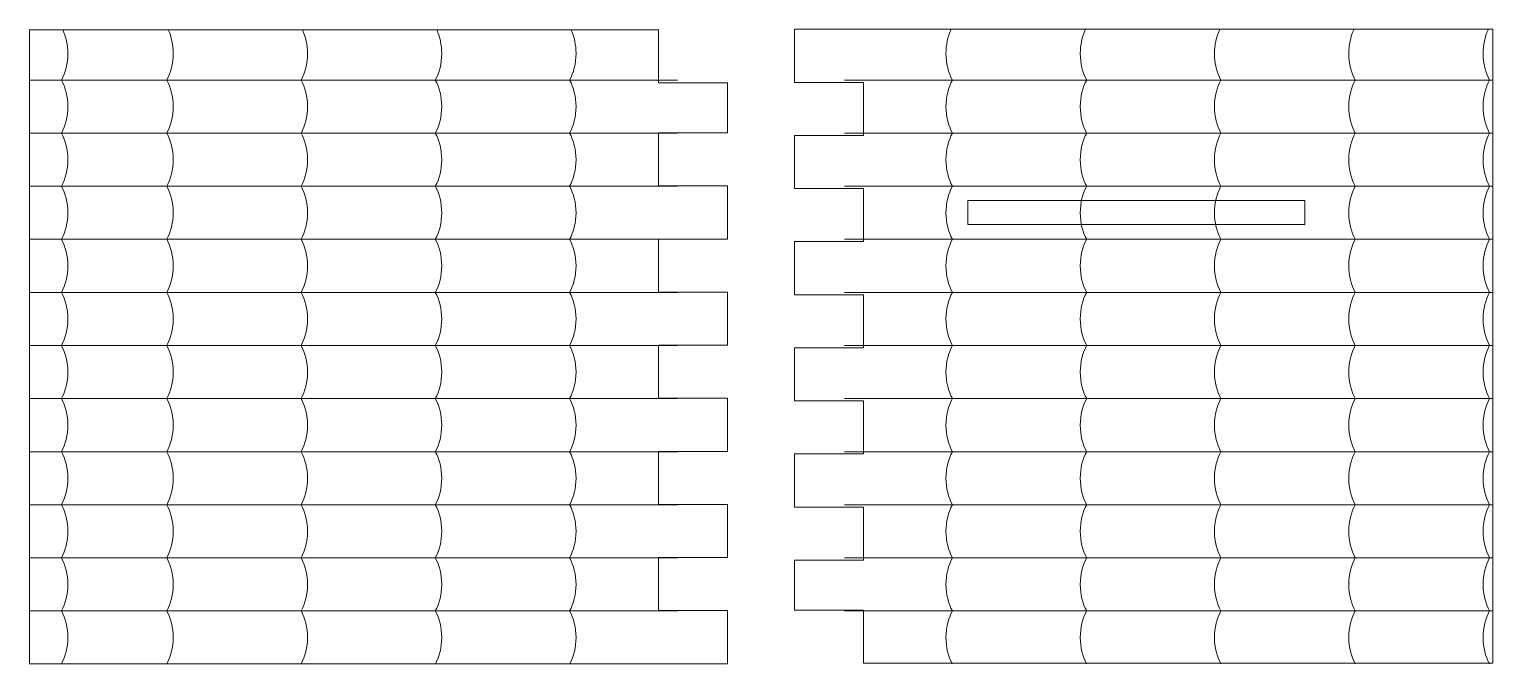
# Model space of a CAD drawing. Header units: millimetres. Extents: x -871 to 786, y -405 to 185.
# Drawn here: x -379.7 to 51, y -329.6 to -142.9 of the extents above; entities that cross this region are included whole.
import ezdxf

# ---------------------------------------------------------------- set-up
doc = ezdxf.new("R2010")
doc.units = ezdxf.units.MM
doc.header["$MEASUREMENT"] = 0
doc.layers.add('Layer 1', color=7, linetype='Continuous')

msp = doc.modelspace()

# ---------------------------------------------------------------- linework, layer by layer
at = {"layer": 'Layer 1', "color": 5, "lineweight": 9}
for points, knots in [([(-379.6956, -143.0632), (-379.6956, -143.0632), (-379.6956, -329.5832), (-379.6956, -329.5832), (-379.6956, -329.5832), (-379.6956, -329.5832), (-194.5266, -329.5832), (-194.5266, -329.5832), (-194.5266, -329.5832), (-194.5266, -329.5832), (-174.2216, -329.5832), (-174.2216, -329.5832), (-174.2216, -329.5832), (-174.2216, -329.5832), (-174.2216, -313.9632), (-174.2216, -313.9632), (-174.2216, -313.9632), (-174.2216, -313.9632), (-194.4716, -313.9632), (-194.4716, -313.9632), (-194.4716, -313.9632), (-194.4716, -313.9632), (-194.4716, -298.3332), (-194.4716, -298.3332), (-194.4716, -298.3332), (-194.4716, -298.3332), (-174.2216, -298.3332), (-174.2216, -298.3332), (-174.2216, -298.3332), (-174.2216, -298.3332), (-174.2216, -282.7132), (-174.2216, -282.7132), (-174.2216, -282.7132), (-174.2216, -282.7132), (-194.4716, -282.7132), (-194.4716, -282.7132), (-194.4716, -282.7132), (-194.4716, -282.7132), (-194.4716, -267.0832), (-194.4716, -267.0832), (-194.4716, -267.0832), (-194.4716, -267.0832), (-174.2216, -267.0832), (-174.2216, -267.0832), (-174.2216, -267.0832), (-174.2216, -267.0832), (-174.2216, -251.4632), (-174.2216, -251.4632), (-174.2216, -251.4632), (-174.2216, -251.4632), (-194.4716, -251.4632), (-194.4716, -251.4632), (-194.4716, -251.4632), (-194.4716, -251.4632), (-194.4716, -235.8332), (-194.4716, -235.8332), (-194.4716, -235.8332), (-194.4716, -235.8332), (-174.2216, -235.8332), (-174.2216, -235.8332), (-174.2216, -235.8332), (-174.2216, -235.8332), (-174.2216, -220.2132), (-174.2216, -220.2132), (-174.2216, -220.2132), (-174.2216, -220.2132), (-194.4716, -220.2132), (-194.4716, -220.2132), (-194.4716, -220.2132), (-194.4716, -220.2132), (-194.4716, -204.5832), (-194.4716, -204.5832), (-194.4716, -204.5832), (-194.4716, -204.5832), (-174.2216, -204.5832), (-174.2216, -204.5832), (-174.2216, -204.5832), (-174.2216, -204.5832), (-174.2216, -188.9632), (-174.2216, -188.9632), (-174.2216, -188.9632), (-174.2216, -188.9632), (-194.4716, -188.9632), (-194.4716, -188.9632), (-194.4716, -188.9632), (-194.4716, -188.9632), (-194.4716, -173.3332), (-194.4716, -173.3332), (-194.4716, -173.3332), (-194.4716, -173.3332), (-174.2216, -173.3332), (-174.2216, -173.3332), (-174.2216, -173.3332), (-174.2216, -173.3332), (-174.2216, -158.6032), (-174.2216, -158.6032), (-174.2216, -158.6032), (-174.2216, -158.6032), (-194.4716, -158.6032), (-194.4716, -158.6032), (-194.4716, -158.6032), (-194.4716, -158.6032), (-194.4716, -143.0632), (-194.4716, -143.0632), (-194.4716, -143.0632), (-194.4716, -143.0632), (-379.6956, -143.0632), (-379.6956, -143.0632)], [0, 0, 0, 0, 0.03571429, 0.03571429, 0.03571429, 0.03571429, 0.07142857, 0.07142857, 0.07142857, 0.07142857, 0.10714286, 0.10714286, 0.10714286, 0.10714286, 0.14285714, 0.14285714, 0.14285714, 0.14285714, 0.17857143, 0.17857143, 0.17857143, 0.17857143, 0.21428571, 0.21428571, 0.21428571, 0.21428571, 0.25, 0.25, 0.25, 0.25, 0.28571429, 0.28571429, 0.28571429, 0.28571429, 0.32142857, 0.32142857, 0.32142857, 0.32142857, 0.35714286, 0.35714286, 0.35714286, 0.35714286, 0.39285714, 0.39285714, 0.39285714, 0.39285714, 0.42857143, 0.42857143, 0.42857143, 0.42857143, 0.46428571, 0.46428571, 0.46428571, 0.46428571, 0.5, 0.5, 0.5, 0.5, 0.53571429, 0.53571429, 0.53571429, 0.53571429, 0.57142857, 0.57142857, 0.57142857, 0.57142857, 0.60714286, 0.60714286, 0.60714286, 0.60714286, 0.64285714, 0.64285714, 0.64285714, 0.64285714, 0.67857143, 0.67857143, 0.67857143, 0.67857143, 0.71428571, 0.71428571, 0.71428571, 0.71428571, 0.75, 0.75, 0.75, 0.75, 0.78571429, 0.78571429, 0.78571429, 0.78571429, 0.82142857, 0.82142857, 0.82142857, 0.82142857, 0.85714286, 0.85714286, 0.85714286, 0.85714286, 0.89285714, 0.89285714, 0.89285714, 0.89285714, 0.92857143, 0.92857143, 0.92857143, 0.92857143, 1, 1, 1, 1]), ([(51.0334, -329.3732), (51.0334, -329.3732), (51.0334, -142.8532), (51.0334, -142.8532), (51.0334, -142.8532), (51.0334, -142.8532), (-134.1356, -142.8532), (-134.1356, -142.8532), (-134.1356, -142.8532), (-134.1356, -142.8532), (-154.4416, -142.8532), (-154.4416, -142.8532), (-154.4416, -142.8532), (-154.4416, -142.8532), (-154.4416, -158.4732), (-154.4416, -158.4732), (-154.4416, -158.4732), (-154.4416, -158.4732), (-134.1916, -158.4732), (-134.1916, -158.4732), (-134.1916, -158.4732), (-134.1916, -158.4732), (-134.1916, -174.1032), (-134.1916, -174.1032), (-134.1916, -174.1032), (-134.1916, -174.1032), (-154.4416, -174.1032), (-154.4416, -174.1032), (-154.4416, -174.1032), (-154.4416, -174.1032), (-154.4416, -189.7232), (-154.4416, -189.7232), (-154.4416, -189.7232), (-154.4416, -189.7232), (-134.1916, -189.7232), (-134.1916, -189.7232), (-134.1916, -189.7232), (-134.1916, -189.7232), (-134.1916, -205.3532), (-134.1916, -205.3532), (-134.1916, -205.3532), (-134.1916, -205.3532), (-154.4416, -205.3532), (-154.4416, -205.3532), (-154.4416, -205.3532), (-154.4416, -205.3532), (-154.4416, -220.9732), (-154.4416, -220.9732), (-154.4416, -220.9732), (-154.4416, -220.9732), (-134.1916, -220.9732), (-134.1916, -220.9732), (-134.1916, -220.9732), (-134.1916, -220.9732), (-134.1916, -236.6032), (-134.1916, -236.6032), (-134.1916, -236.6032), (-134.1916, -236.6032), (-154.4416, -236.6032), (-154.4416, -236.6032), (-154.4416, -236.6032), (-154.4416, -236.6032), (-154.4416, -252.2232), (-154.4416, -252.2232), (-154.4416, -252.2232), (-154.4416, -252.2232), (-134.1916, -252.2232), (-134.1916, -252.2232), (-134.1916, -252.2232), (-134.1916, -252.2232), (-134.1916, -267.8532), (-134.1916, -267.8532), (-134.1916, -267.8532), (-134.1916, -267.8532), (-154.4416, -267.8532), (-154.4416, -267.8532), (-154.4416, -267.8532), (-154.4416, -267.8532), (-154.4416, -283.4732), (-154.4416, -283.4732), (-154.4416, -283.4732), (-154.4416, -283.4732), (-134.1916, -283.4732), (-134.1916, -283.4732), (-134.1916, -283.4732), (-134.1916, -283.4732), (-134.1916, -299.1032), (-134.1916, -299.1032), (-134.1916, -299.1032), (-134.1916, -299.1032), (-154.4416, -299.1032), (-154.4416, -299.1032), (-154.4416, -299.1032), (-154.4416, -299.1032), (-154.4416, -313.8332), (-154.4416, -313.8332), (-154.4416, -313.8332), (-154.4416, -313.8332), (-134.1916, -313.8332), (-134.1916, -313.8332), (-134.1916, -313.8332), (-134.1916, -313.8332), (-134.1916, -329.3732), (-134.1916, -329.3732), (-134.1916, -329.3732), (-134.1916, -329.3732), (51.0334, -329.3732), (51.0334, -329.3732)], [0, 0, 0, 0, 0.03571429, 0.03571429, 0.03571429, 0.03571429, 0.07142857, 0.07142857, 0.07142857, 0.07142857, 0.10714286, 0.10714286, 0.10714286, 0.10714286, 0.14285714, 0.14285714, 0.14285714, 0.14285714, 0.17857143, 0.17857143, 0.17857143, 0.17857143, 0.21428571, 0.21428571, 0.21428571, 0.21428571, 0.25, 0.25, 0.25, 0.25, 0.28571429, 0.28571429, 0.28571429, 0.28571429, 0.32142857, 0.32142857, 0.32142857, 0.32142857, 0.35714286, 0.35714286, 0.35714286, 0.35714286, 0.39285714, 0.39285714, 0.39285714, 0.39285714, 0.42857143, 0.42857143, 0.42857143, 0.42857143, 0.46428571, 0.46428571, 0.46428571, 0.46428571, 0.5, 0.5, 0.5, 0.5, 0.53571429, 0.53571429, 0.53571429, 0.53571429, 0.57142857, 0.57142857, 0.57142857, 0.57142857, 0.60714286, 0.60714286, 0.60714286, 0.60714286, 0.64285714, 0.64285714, 0.64285714, 0.64285714, 0.67857143, 0.67857143, 0.67857143, 0.67857143, 0.71428571, 0.71428571, 0.71428571, 0.71428571, 0.75, 0.75, 0.75, 0.75, 0.78571429, 0.78571429, 0.78571429, 0.78571429, 0.82142857, 0.82142857, 0.82142857, 0.82142857, 0.85714286, 0.85714286, 0.85714286, 0.85714286, 0.89285714, 0.89285714, 0.89285714, 0.89285714, 0.92857143, 0.92857143, 0.92857143, 0.92857143, 1, 1, 1, 1]), ([(-103.4646, -193.2432), (-103.4646, -193.2432), (-4.2566, -193.2432), (-4.2566, -193.2432), (-4.2566, -193.2432), (-4.2566, -193.2432), (-4.2566, -200.3332), (-4.2566, -200.3332), (-4.2566, -200.3332), (-4.2566, -200.3332), (-103.4646, -200.3332), (-103.4646, -200.3332), (-103.4646, -200.3332), (-103.4646, -200.3332), (-103.4646, -193.2432), (-103.4646, -193.2432)], [0, 0, 0, 0, 0.2, 0.2, 0.2, 0.2, 0.4, 0.4, 0.4, 0.4, 0.6, 0.6, 0.6, 0.6, 1, 1, 1, 1])]:
    msp.add_open_spline(points, degree=3, knots=knots, dxfattribs=at)
at = {"layer": 'Layer 1', "color": 3, "lineweight": 9}
for points in [[(-369.8286, -143.0632), (-368.9156, -145.0732), (-368.3876, -147.4432), (-368.3876, -149.9932)], [(-338.8066, -143.0632), (-337.8946, -145.0732), (-337.3666, -147.4432), (-337.3666, -149.9932)], [(-299.2866, -143.0632), (-298.3736, -145.0732), (-297.8446, -147.4432), (-297.8446, -149.9932)], [(-259.7626, -143.0632), (-258.8486, -145.0732), (-258.3206, -147.4432), (-258.3206, -149.9932)], [(-220.2396, -143.0632), (-219.3276, -145.0732), (-218.7976, -147.4432), (-218.7976, -149.9932)], [(-108.4516, -143.0632), (-109.3646, -145.0732), (-109.8936, -147.4432), (-109.8936, -149.9932)], [(-68.9266, -143.0632), (-69.8466, -145.0732), (-70.3666, -147.4432), (-70.3666, -149.9932)], [(-29.4066, -143.0632), (-30.3166, -145.0732), (-30.8466, -147.4432), (-30.8466, -149.9932)], [(10.1134, -143.0632), (9.2034, -145.0732), (8.6734, -147.4432), (8.6734, -149.9932)], [(49.6434, -143.0632), (48.7234, -145.0732), (48.2034, -147.4432), (48.2034, -149.9932)], [(-368.3876, -149.9932), (-368.3876, -152.9232), (-369.0876, -155.6232), (-370.2696, -157.8032)], [(-337.3666, -149.9932), (-337.3666, -152.9232), (-338.0676, -155.6232), (-339.2506, -157.8032)], [(-297.8446, -149.9932), (-297.8446, -152.9232), (-298.5466, -155.6232), (-299.7286, -157.8032)], [(-258.3206, -149.9932), (-258.3206, -152.9232), (-259.0216, -155.6232), (-260.2046, -157.8032)], [(-218.7976, -149.9932), (-218.7976, -152.9232), (-219.5006, -155.6232), (-220.6826, -157.8032)], [(-109.8936, -149.9932), (-109.8936, -152.9232), (-109.1906, -155.6232), (-108.0076, -157.8032)], [(-70.3666, -149.9932), (-70.3666, -152.9232), (-69.6666, -155.6232), (-68.4866, -157.8032)], [(-30.8466, -149.9932), (-30.8466, -152.9232), (-30.1466, -155.6232), (-28.9666, -157.8032)], [(8.6734, -149.9932), (8.6734, -152.9232), (9.3734, -155.6232), (10.5634, -157.8032)], [(48.2034, -149.9932), (48.2034, -152.9232), (48.9034, -155.6232), (50.0834, -157.8032)], [(-370.2696, -157.8032), (-369.0876, -159.9732), (-368.3876, -162.6832), (-368.3876, -165.6132)], [(-339.2506, -157.8032), (-338.0676, -159.9732), (-337.3666, -162.6832), (-337.3666, -165.6132)], [(-299.7286, -157.8032), (-298.5466, -159.9732), (-297.8446, -162.6832), (-297.8446, -165.6132)], [(-260.2046, -157.8032), (-259.0216, -159.9732), (-258.3206, -162.6832), (-258.3206, -165.6132)], [(-220.6826, -157.8032), (-219.5006, -159.9732), (-218.7976, -162.6832), (-218.7976, -165.6132)], [(-108.0076, -157.8032), (-109.1906, -159.9732), (-109.8936, -162.6832), (-109.8936, -165.6132)], [(-68.4866, -157.8032), (-69.6666, -159.9732), (-70.3666, -162.6832), (-70.3666, -165.6132)], [(-28.9666, -157.8032), (-30.1466, -159.9732), (-30.8466, -162.6832), (-30.8466, -165.6132)], [(10.5634, -157.8032), (9.3734, -159.9732), (8.6734, -162.6832), (8.6734, -165.6132)], [(50.0834, -157.8032), (48.9034, -159.9732), (48.2034, -162.6832), (48.2034, -165.6132)], [(-368.3876, -165.6132), (-368.3876, -168.5432), (-369.0876, -171.2532), (-370.2726, -173.4232)], [(-337.3666, -165.6132), (-337.3666, -168.5432), (-338.0676, -171.2532), (-339.2506, -173.4232)], [(-297.8446, -165.6132), (-297.8446, -168.5432), (-298.5466, -171.2532), (-299.7286, -173.4232)], [(-258.3206, -165.6132), (-258.3206, -168.5432), (-259.0216, -171.2532), (-260.2046, -173.4232)], [(-218.7976, -165.6132), (-218.7976, -168.5432), (-219.5006, -171.2532), (-220.6826, -173.4232)], [(-109.8936, -165.6132), (-109.8936, -168.5432), (-109.1906, -171.2532), (-108.0076, -173.4232)], [(-70.3666, -165.6132), (-70.3666, -168.5432), (-69.6666, -171.2532), (-68.4866, -173.4232)], [(-30.8466, -165.6132), (-30.8466, -168.5432), (-30.1466, -171.2532), (-28.9666, -173.4232)], [(8.6734, -165.6132), (8.6734, -168.5432), (9.3734, -171.2532), (10.5634, -173.4232)], [(48.2034, -165.6132), (48.2034, -168.5432), (48.9034, -171.2532), (50.0834, -173.4232)], [(-370.2726, -173.4232), (-369.0876, -175.6032), (-368.3876, -178.3032), (-368.3876, -181.2332)], [(-339.2506, -173.4232), (-338.0676, -175.6032), (-337.3666, -178.3032), (-337.3666, -181.2332)], [(-299.7286, -173.4232), (-298.5466, -175.6032), (-297.8446, -178.3032), (-297.8446, -181.2332)], [(-260.2046, -173.4232), (-259.0216, -175.6032), (-258.3206, -178.3032), (-258.3206, -181.2332)], [(-220.6826, -173.4232), (-219.5006, -175.6032), (-218.7976, -178.3032), (-218.7976, -181.2332)], [(-108.0076, -173.4232), (-109.1906, -175.6032), (-109.8936, -178.3032), (-109.8936, -181.2332)], [(-68.4866, -173.4232), (-69.6666, -175.6032), (-70.3666, -178.3032), (-70.3666, -181.2332)], [(-28.9666, -173.4232), (-30.1466, -175.6032), (-30.8466, -178.3032), (-30.8466, -181.2332)], [(10.5634, -173.4232), (9.3734, -175.6032), (8.6734, -178.3032), (8.6734, -181.2332)], [(50.0834, -173.4232), (48.9034, -175.6032), (48.2034, -178.3032), (48.2034, -181.2332)], [(-368.3876, -181.2332), (-368.3876, -184.1732), (-369.0876, -186.8732), (-370.2726, -189.0532)], [(-337.3666, -181.2332), (-337.3666, -184.1732), (-338.0676, -186.8732), (-339.2506, -189.0532)], [(-297.8446, -181.2332), (-297.8446, -184.1732), (-298.5466, -186.8732), (-299.7286, -189.0532)], [(-258.3206, -181.2332), (-258.3206, -184.1732), (-259.0216, -186.8732), (-260.2046, -189.0532)], [(-218.7976, -181.2332), (-218.7976, -184.1732), (-219.5006, -186.8732), (-220.6826, -189.0532)], [(-109.8936, -181.2332), (-109.8936, -184.1732), (-109.1906, -186.8732), (-108.0076, -189.0532)], [(-70.3666, -181.2332), (-70.3666, -184.1732), (-69.6666, -186.8732), (-68.4866, -189.0532)], [(-30.8466, -181.2332), (-30.8466, -184.1732), (-30.1466, -186.8732), (-28.9666, -189.0532)], [(8.6734, -181.2332), (8.6734, -184.1732), (9.3734, -186.8732), (10.5634, -189.0532)], [(48.2034, -181.2332), (48.2034, -184.1732), (48.9034, -186.8732), (50.0834, -189.0532)], [(-370.2726, -189.0532), (-369.0876, -191.2232), (-368.3876, -193.9332), (-368.3876, -196.8632)], [(-339.2506, -189.0532), (-338.0676, -191.2232), (-337.3666, -193.9332), (-337.3666, -196.8632)], [(-299.7286, -189.0532), (-298.5466, -191.2232), (-297.8446, -193.9332), (-297.8446, -196.8632)], [(-260.2046, -189.0532), (-259.0216, -191.2232), (-258.3206, -193.9332), (-258.3206, -196.8632)], [(-220.6826, -189.0532), (-219.5006, -191.2232), (-218.7976, -193.9332), (-218.7976, -196.8632)], [(-108.0076, -189.0532), (-109.1906, -191.2232), (-109.8936, -193.9332), (-109.8936, -196.8632)], [(-68.4866, -189.0532), (-69.6666, -191.2232), (-70.3666, -193.9332), (-70.3666, -196.8632)], [(-28.9666, -189.0532), (-30.1466, -191.2232), (-30.8466, -193.9332), (-30.8466, -196.8632)], [(10.5634, -189.0532), (9.3734, -191.2232), (8.6734, -193.9332), (8.6734, -196.8632)], [(50.0834, -189.0532), (48.9034, -191.2232), (48.2034, -193.9332), (48.2034, -196.8632)], [(-368.3876, -196.8632), (-368.3876, -199.7932), (-369.0876, -202.5032), (-370.2726, -204.6732)], [(-337.3666, -196.8632), (-337.3666, -199.7932), (-338.0676, -202.5032), (-339.2506, -204.6732)], [(-297.8446, -196.8632), (-297.8446, -199.7932), (-298.5466, -202.5032), (-299.7286, -204.6732)], [(-258.3206, -196.8632), (-258.3206, -199.7932), (-259.0216, -202.5032), (-260.2046, -204.6732)], [(-218.7976, -196.8632), (-218.7976, -199.7932), (-219.5006, -202.5032), (-220.6826, -204.6732)], [(-109.8936, -196.8632), (-109.8936, -199.7932), (-109.1906, -202.5032), (-108.0076, -204.6732)], [(-70.3666, -196.8632), (-70.3666, -199.7932), (-69.6666, -202.5032), (-68.4866, -204.6732)], [(-30.8466, -196.8632), (-30.8466, -199.7932), (-30.1466, -202.5032), (-28.9666, -204.6732)], [(8.6734, -196.8632), (8.6734, -199.7932), (9.3734, -202.5032), (10.5634, -204.6732)], [(48.2034, -196.8632), (48.2034, -199.7932), (48.9034, -202.5032), (50.0834, -204.6732)], [(-370.2726, -204.6732), (-369.0876, -206.8532), (-368.3876, -209.5532), (-368.3876, -212.4832)], [(-339.2506, -204.6732), (-338.0676, -206.8532), (-337.3666, -209.5532), (-337.3666, -212.4832)], [(-299.7286, -204.6732), (-298.5466, -206.8532), (-297.8446, -209.5532), (-297.8446, -212.4832)], [(-260.2046, -204.6732), (-259.0216, -206.8532), (-258.3206, -209.5532), (-258.3206, -212.4832)], [(-220.6826, -204.6732), (-219.5006, -206.8532), (-218.7976, -209.5532), (-218.7976, -212.4832)], [(-108.0076, -204.6732), (-109.1906, -206.8532), (-109.8936, -209.5532), (-109.8936, -212.4832)], [(-68.4866, -204.6732), (-69.6666, -206.8532), (-70.3666, -209.5532), (-70.3666, -212.4832)], [(-28.9666, -204.6732), (-30.1466, -206.8532), (-30.8466, -209.5532), (-30.8466, -212.4832)], [(10.5634, -204.6732), (9.3734, -206.8532), (8.6734, -209.5532), (8.6734, -212.4832)], [(50.0834, -204.6732), (48.9034, -206.8532), (48.2034, -209.5532), (48.2034, -212.4832)], [(-368.3876, -212.4832), (-368.3876, -215.4232), (-369.0876, -218.1232), (-370.2726, -220.3032)], [(-337.3666, -212.4832), (-337.3666, -215.4232), (-338.0676, -218.1232), (-339.2506, -220.3032)], [(-297.8446, -212.4832), (-297.8446, -215.4232), (-298.5466, -218.1232), (-299.7286, -220.3032)], [(-258.3206, -212.4832), (-258.3206, -215.4232), (-259.0216, -218.1232), (-260.2046, -220.3032)], [(-218.7976, -212.4832), (-218.7976, -215.4232), (-219.5006, -218.1232), (-220.6826, -220.3032)], [(-109.8936, -212.4832), (-109.8936, -215.4232), (-109.1906, -218.1232), (-108.0076, -220.3032)], [(-70.3666, -212.4832), (-70.3666, -215.4232), (-69.6666, -218.1232), (-68.4866, -220.3032)], [(-30.8466, -212.4832), (-30.8466, -215.4232), (-30.1466, -218.1232), (-28.9666, -220.3032)], [(8.6734, -212.4832), (8.6734, -215.4232), (9.3734, -218.1232), (10.5634, -220.3032)], [(48.2034, -212.4832), (48.2034, -215.4232), (48.9034, -218.1232), (50.0834, -220.3032)], [(-370.2726, -220.3032), (-369.0876, -222.4732), (-368.3876, -225.1832), (-368.3876, -228.1132)], [(-339.2506, -220.3032), (-338.0676, -222.4732), (-337.3666, -225.1832), (-337.3666, -228.1132)], [(-299.7286, -220.3032), (-298.5466, -222.4732), (-297.8446, -225.1832), (-297.8446, -228.1132)], [(-260.2046, -220.3032), (-259.0216, -222.4732), (-258.3206, -225.1832), (-258.3206, -228.1132)], [(-220.6826, -220.3032), (-219.5006, -222.4732), (-218.7976, -225.1832), (-218.7976, -228.1132)], [(-108.0076, -220.3032), (-109.1906, -222.4732), (-109.8936, -225.1832), (-109.8936, -228.1132)], [(-68.4866, -220.3032), (-69.6666, -222.4732), (-70.3666, -225.1832), (-70.3666, -228.1132)], [(-28.9666, -220.3032), (-30.1466, -222.4732), (-30.8466, -225.1832), (-30.8466, -228.1132)], [(10.5634, -220.3032), (9.3734, -222.4732), (8.6734, -225.1832), (8.6734, -228.1132)], [(50.0834, -220.3032), (48.9034, -222.4732), (48.2034, -225.1832), (48.2034, -228.1132)], [(-368.3876, -228.1132), (-368.3876, -231.0432), (-369.0876, -233.7432), (-370.2726, -235.9232)], [(-337.3666, -228.1132), (-337.3666, -231.0432), (-338.0676, -233.7432), (-339.2506, -235.9232)], [(-297.8446, -228.1132), (-297.8446, -231.0432), (-298.5466, -233.7432), (-299.7286, -235.9232)], [(-258.3206, -228.1132), (-258.3206, -231.0432), (-259.0216, -233.7432), (-260.2046, -235.9232)], [(-218.7976, -228.1132), (-218.7976, -231.0432), (-219.5006, -233.7432), (-220.6826, -235.9232)], [(-109.8936, -228.1132), (-109.8936, -231.0432), (-109.1906, -233.7432), (-108.0076, -235.9232)], [(-70.3666, -228.1132), (-70.3666, -231.0432), (-69.6666, -233.7432), (-68.4866, -235.9232)], [(-30.8466, -228.1132), (-30.8466, -231.0432), (-30.1466, -233.7432), (-28.9666, -235.9232)], [(8.6734, -228.1132), (8.6734, -231.0432), (9.3734, -233.7432), (10.5634, -235.9232)], [(48.2034, -228.1132), (48.2034, -231.0432), (48.9034, -233.7432), (50.0834, -235.9232)], [(-370.2726, -235.9232), (-369.0876, -238.1032), (-368.3876, -240.8032), (-368.3876, -243.7332)], [(-339.2506, -235.9232), (-338.0676, -238.1032), (-337.3666, -240.8032), (-337.3666, -243.7332)], [(-299.7286, -235.9232), (-298.5466, -238.1032), (-297.8446, -240.8032), (-297.8446, -243.7332)], [(-260.2046, -235.9232), (-259.0216, -238.1032), (-258.3206, -240.8032), (-258.3206, -243.7332)], [(-220.6826, -235.9232), (-219.5006, -238.1032), (-218.7976, -240.8032), (-218.7976, -243.7332)], [(-108.0076, -235.9232), (-109.1906, -238.1032), (-109.8936, -240.8032), (-109.8936, -243.7332)], [(-68.4866, -235.9232), (-69.6666, -238.1032), (-70.3666, -240.8032), (-70.3666, -243.7332)], [(-28.9666, -235.9232), (-30.1466, -238.1032), (-30.8466, -240.8032), (-30.8466, -243.7332)], [(10.5634, -235.9232), (9.3734, -238.1032), (8.6734, -240.8032), (8.6734, -243.7332)], [(50.0834, -235.9232), (48.9034, -238.1032), (48.2034, -240.8032), (48.2034, -243.7332)], [(-368.3876, -243.7332), (-368.3876, -246.6632), (-369.0876, -249.3732), (-370.2726, -251.5532)], [(-337.3666, -243.7332), (-337.3666, -246.6632), (-338.0676, -249.3732), (-339.2506, -251.5532)], [(-297.8446, -243.7332), (-297.8446, -246.6632), (-298.5466, -249.3732), (-299.7286, -251.5532)], [(-258.3206, -243.7332), (-258.3206, -246.6632), (-259.0216, -249.3732), (-260.2046, -251.5532)], [(-218.7976, -243.7332), (-218.7976, -246.6632), (-219.5006, -249.3732), (-220.6826, -251.5532)], [(-109.8936, -243.7332), (-109.8936, -246.6632), (-109.1906, -249.3732), (-108.0076, -251.5532)], [(-70.3666, -243.7332), (-70.3666, -246.6632), (-69.6666, -249.3732), (-68.4866, -251.5532)], [(-30.8466, -243.7332), (-30.8466, -246.6632), (-30.1466, -249.3732), (-28.9666, -251.5532)], [(8.6734, -243.7332), (8.6734, -246.6632), (9.3734, -249.3732), (10.5634, -251.5532)], [(48.2034, -243.7332), (48.2034, -246.6632), (48.9034, -249.3732), (50.0834, -251.5532)], [(-370.2726, -251.5532), (-369.0876, -253.7232), (-368.3876, -256.4332), (-368.3876, -259.3632)], [(-339.2506, -251.5532), (-338.0676, -253.7232), (-337.3666, -256.4332), (-337.3666, -259.3632)], [(-299.7286, -251.5532), (-298.5466, -253.7232), (-297.8446, -256.4332), (-297.8446, -259.3632)], [(-260.2046, -251.5532), (-259.0216, -253.7232), (-258.3206, -256.4332), (-258.3206, -259.3632)], [(-220.6826, -251.5532), (-219.5006, -253.7232), (-218.7976, -256.4332), (-218.7976, -259.3632)], [(-108.0076, -251.5532), (-109.1906, -253.7232), (-109.8936, -256.4332), (-109.8936, -259.3632)], [(-68.4866, -251.5532), (-69.6666, -253.7232), (-70.3666, -256.4332), (-70.3666, -259.3632)], [(-28.9666, -251.5532), (-30.1466, -253.7232), (-30.8466, -256.4332), (-30.8466, -259.3632)], [(10.5634, -251.5532), (9.3734, -253.7232), (8.6734, -256.4332), (8.6734, -259.3632)], [(50.0834, -251.5532), (48.9034, -253.7232), (48.2034, -256.4332), (48.2034, -259.3632)], [(-368.3876, -259.3632), (-368.3876, -262.2932), (-369.0876, -265.0032), (-370.2726, -267.1732)], [(-337.3666, -259.3632), (-337.3666, -262.2932), (-338.0676, -265.0032), (-339.2506, -267.1732)], [(-297.8446, -259.3632), (-297.8446, -262.2932), (-298.5466, -265.0032), (-299.7286, -267.1732)], [(-258.3206, -259.3632), (-258.3206, -262.2932), (-259.0216, -265.0032), (-260.2046, -267.1732)], [(-218.7976, -259.3632), (-218.7976, -262.2932), (-219.5006, -265.0032), (-220.6826, -267.1732)], [(-109.8936, -259.3632), (-109.8936, -262.2932), (-109.1906, -265.0032), (-108.0076, -267.1732)], [(-70.3666, -259.3632), (-70.3666, -262.2932), (-69.6666, -265.0032), (-68.4866, -267.1732)], [(-30.8466, -259.3632), (-30.8466, -262.2932), (-30.1466, -265.0032), (-28.9666, -267.1732)], [(8.6734, -259.3632), (8.6734, -262.2932), (9.3734, -265.0032), (10.5634, -267.1732)], [(48.2034, -259.3632), (48.2034, -262.2932), (48.9034, -265.0032), (50.0834, -267.1732)], [(-370.2726, -267.1732), (-369.0876, -269.3532), (-368.3876, -272.0532), (-368.3876, -274.9832)], [(-339.2506, -267.1732), (-338.0676, -269.3532), (-337.3666, -272.0532), (-337.3666, -274.9832)], [(-299.7286, -267.1732), (-298.5466, -269.3532), (-297.8446, -272.0532), (-297.8446, -274.9832)], [(-260.2046, -267.1732), (-259.0216, -269.3532), (-258.3206, -272.0532), (-258.3206, -274.9832)], [(-220.6826, -267.1732), (-219.5006, -269.3532), (-218.7976, -272.0532), (-218.7976, -274.9832)], [(-108.0076, -267.1732), (-109.1906, -269.3532), (-109.8936, -272.0532), (-109.8936, -274.9832)], [(-68.4866, -267.1732), (-69.6666, -269.3532), (-70.3666, -272.0532), (-70.3666, -274.9832)], [(-28.9666, -267.1732), (-30.1466, -269.3532), (-30.8466, -272.0532), (-30.8466, -274.9832)], [(10.5634, -267.1732), (9.3734, -269.3532), (8.6734, -272.0532), (8.6734, -274.9832)], [(50.0834, -267.1732), (48.9034, -269.3532), (48.2034, -272.0532), (48.2034, -274.9832)], [(-368.3876, -274.9832), (-368.3876, -277.9132), (-369.0876, -280.6232), (-370.2726, -282.7932)], [(-337.3666, -274.9832), (-337.3666, -277.9132), (-338.0676, -280.6232), (-339.2506, -282.7932)], [(-297.8446, -274.9832), (-297.8446, -277.9132), (-298.5466, -280.6232), (-299.7286, -282.7932)], [(-258.3206, -274.9832), (-258.3206, -277.9132), (-259.0216, -280.6232), (-260.2046, -282.7932)], [(-218.7976, -274.9832), (-218.7976, -277.9132), (-219.5006, -280.6232), (-220.6826, -282.7932)], [(-109.8936, -274.9832), (-109.8936, -277.9132), (-109.1906, -280.6232), (-108.0076, -282.7932)], [(-70.3666, -274.9832), (-70.3666, -277.9132), (-69.6666, -280.6232), (-68.4866, -282.7932)], [(-30.8466, -274.9832), (-30.8466, -277.9132), (-30.1466, -280.6232), (-28.9666, -282.7932)], [(8.6734, -274.9832), (8.6734, -277.9132), (9.3734, -280.6232), (10.5634, -282.7932)], [(48.2034, -274.9832), (48.2034, -277.9132), (48.9034, -280.6232), (50.0834, -282.7932)], [(-370.2726, -282.7932), (-369.0876, -284.9732), (-368.3876, -287.6832), (-368.3876, -290.6132)], [(-339.2506, -282.7932), (-338.0676, -284.9732), (-337.3666, -287.6832), (-337.3666, -290.6132)], [(-299.7286, -282.7932), (-298.5466, -284.9732), (-297.8446, -287.6832), (-297.8446, -290.6132)], [(-260.2046, -282.7932), (-259.0216, -284.9732), (-258.3206, -287.6832), (-258.3206, -290.6132)], [(-220.6826, -282.7932), (-219.5006, -284.9732), (-218.7976, -287.6832), (-218.7976, -290.6132)], [(-108.0076, -282.7932), (-109.1906, -284.9732), (-109.8936, -287.6832), (-109.8936, -290.6132)], [(-68.4866, -282.7932), (-69.6666, -284.9732), (-70.3666, -287.6832), (-70.3666, -290.6132)], [(-28.9666, -282.7932), (-30.1466, -284.9732), (-30.8466, -287.6832), (-30.8466, -290.6132)], [(10.5634, -282.7932), (9.3734, -284.9732), (8.6734, -287.6832), (8.6734, -290.6132)], [(50.0834, -282.7932), (48.9034, -284.9732), (48.2034, -287.6832), (48.2034, -290.6132)], [(-368.3876, -290.6132), (-368.3876, -293.5432), (-369.0876, -296.2432), (-370.2726, -298.4232)], [(-337.3666, -290.6132), (-337.3666, -293.5432), (-338.0676, -296.2432), (-339.2506, -298.4232)], [(-297.8446, -290.6132), (-297.8446, -293.5432), (-298.5466, -296.2432), (-299.7286, -298.4232)], [(-258.3206, -290.6132), (-258.3206, -293.5432), (-259.0216, -296.2432), (-260.2046, -298.4232)], [(-218.7976, -290.6132), (-218.7976, -293.5432), (-219.5006, -296.2432), (-220.6826, -298.4232)], [(-109.8936, -290.6132), (-109.8936, -293.5432), (-109.1906, -296.2432), (-108.0076, -298.4232)], [(-70.3666, -290.6132), (-70.3666, -293.5432), (-69.6666, -296.2432), (-68.4866, -298.4232)], [(-30.8466, -290.6132), (-30.8466, -293.5432), (-30.1466, -296.2432), (-28.9666, -298.4232)], [(8.6734, -290.6132), (8.6734, -293.5432), (9.3734, -296.2432), (10.5634, -298.4232)], [(48.2034, -290.6132), (48.2034, -293.5432), (48.9034, -296.2432), (50.0834, -298.4232)], [(-370.2726, -298.4232), (-369.0876, -300.5932), (-368.3876, -303.3032), (-368.3876, -306.2332)], [(-339.2506, -298.4232), (-338.0676, -300.5932), (-337.3666, -303.3032), (-337.3666, -306.2332)], [(-299.7286, -298.4232), (-298.5466, -300.5932), (-297.8446, -303.3032), (-297.8446, -306.2332)], [(-260.2046, -298.4232), (-259.0216, -300.5932), (-258.3206, -303.3032), (-258.3206, -306.2332)], [(-220.6826, -298.4232), (-219.5006, -300.5932), (-218.7976, -303.3032), (-218.7976, -306.2332)], [(-108.0076, -298.4232), (-109.1906, -300.5932), (-109.8936, -303.3032), (-109.8936, -306.2332)], [(-68.4866, -298.4232), (-69.6666, -300.5932), (-70.3666, -303.3032), (-70.3666, -306.2332)], [(-28.9666, -298.4232), (-30.1466, -300.5932), (-30.8466, -303.3032), (-30.8466, -306.2332)], [(10.5634, -298.4232), (9.3734, -300.5932), (8.6734, -303.3032), (8.6734, -306.2332)], [(50.0834, -298.4232), (48.9034, -300.5932), (48.2034, -303.3032), (48.2034, -306.2332)], [(-368.3876, -306.2332), (-368.3876, -309.1632), (-369.0876, -311.8732), (-370.2726, -314.0432)], [(-337.3666, -306.2332), (-337.3666, -309.1632), (-338.0676, -311.8732), (-339.2506, -314.0432)], [(-297.8446, -306.2332), (-297.8446, -309.1632), (-298.5466, -311.8732), (-299.7286, -314.0432)], [(-258.3206, -306.2332), (-258.3206, -309.1632), (-259.0216, -311.8732), (-260.2046, -314.0432)], [(-218.7976, -306.2332), (-218.7976, -309.1632), (-219.5006, -311.8732), (-220.6826, -314.0432)], [(-109.8936, -306.2332), (-109.8936, -309.1632), (-109.1906, -311.8732), (-108.0076, -314.0432)], [(-70.3666, -306.2332), (-70.3666, -309.1632), (-69.6666, -311.8732), (-68.4866, -314.0432)], [(-30.8466, -306.2332), (-30.8466, -309.1632), (-30.1466, -311.8732), (-28.9666, -314.0432)], [(8.6734, -306.2332), (8.6734, -309.1632), (9.3734, -311.8732), (10.5634, -314.0432)], [(48.2034, -306.2332), (48.2034, -309.1632), (48.9034, -311.8732), (50.0834, -314.0432)], [(-370.2726, -314.0432), (-369.0876, -316.2232), (-368.3876, -318.9332), (-368.3876, -321.8632)], [(-339.2506, -314.0432), (-338.0676, -316.2232), (-337.3666, -318.9332), (-337.3666, -321.8632)], [(-299.7286, -314.0432), (-298.5466, -316.2232), (-297.8446, -318.9332), (-297.8446, -321.8632)], [(-260.2046, -314.0432), (-259.0216, -316.2232), (-258.3206, -318.9332), (-258.3206, -321.8632)], [(-220.6826, -314.0432), (-219.5006, -316.2232), (-218.7976, -318.9332), (-218.7976, -321.8632)], [(-108.0076, -314.0432), (-109.1906, -316.2232), (-109.8936, -318.9332), (-109.8936, -321.8632)], [(-68.4866, -314.0432), (-69.6666, -316.2232), (-70.3666, -318.9332), (-70.3666, -321.8632)], [(-28.9666, -314.0432), (-30.1466, -316.2232), (-30.8466, -318.9332), (-30.8466, -321.8632)], [(10.5634, -314.0432), (9.3734, -316.2232), (8.6734, -318.9332), (8.6734, -321.8632)], [(50.0834, -314.0432), (48.9034, -316.2232), (48.2034, -318.9332), (48.2034, -321.8632)], [(-368.3876, -321.8632), (-368.3876, -324.7532), (-369.0696, -327.4232), (-370.2226, -329.5832)], [(-337.3666, -321.8632), (-337.3666, -324.7532), (-338.0496, -327.4232), (-339.2036, -329.5832)], [(-297.8446, -321.8632), (-297.8446, -324.7532), (-298.5276, -327.4232), (-299.6816, -329.5832)], [(-258.3206, -321.8632), (-258.3206, -324.7532), (-259.0036, -327.4232), (-260.1576, -329.5832)], [(-218.7976, -321.8632), (-218.7976, -324.7532), (-219.4826, -327.4232), (-220.6356, -329.5832)], [(-109.8936, -321.8632), (-109.8936, -324.7532), (-109.2086, -327.4232), (-108.0556, -329.5832)], [(-70.3666, -321.8632), (-70.3666, -324.7532), (-69.6866, -327.4232), (-68.5366, -329.5832)], [(-30.8466, -321.8632), (-30.8466, -324.7532), (-30.1666, -327.4232), (-29.0066, -329.5832)], [(8.6734, -321.8632), (8.6734, -324.7532), (9.3534, -327.4232), (10.5134, -329.5832)], [(48.2034, -321.8632), (48.2034, -324.7532), (48.8834, -327.4232), (50.0334, -329.5832)]]:
    msp.add_open_spline(points, degree=3, dxfattribs=at)
for points in [[(-379.7236, -157.8032), (-379.7236, -157.8032), (-378.8326, -157.8032), (-378.8326, -157.8032), (-378.8326, -157.8032), (-378.8326, -157.8032), (-339.3116, -157.8032), (-339.3116, -157.8032), (-339.3116, -157.8032), (-339.3116, -157.8032), (-299.7866, -157.8032), (-299.7866, -157.8032), (-299.7866, -157.8032), (-299.7866, -157.8032), (-260.2636, -157.8032), (-260.2636, -157.8032), (-260.2636, -157.8032), (-260.2636, -157.8032), (-220.7396, -157.8032), (-220.7396, -157.8032), (-220.7396, -157.8032), (-220.7396, -157.8032), (-194.4996, -157.8032), (-194.4996, -157.8032), (-194.4996, -157.8032), (-194.4996, -157.8032), (-188.8946, -157.8032), (-188.8946, -157.8032)], [(51.0334, -157.8032), (51.0334, -157.8032), (50.1434, -157.8032), (50.1434, -157.8032), (50.1434, -157.8032), (50.1434, -157.8032), (10.6234, -157.8032), (10.6234, -157.8032), (10.6234, -157.8032), (10.6234, -157.8032), (-28.9066, -157.8032), (-28.9066, -157.8032), (-28.9066, -157.8032), (-28.9066, -157.8032), (-68.4266, -157.8032), (-68.4266, -157.8032), (-68.4266, -157.8032), (-68.4266, -157.8032), (-107.9506, -157.8032), (-107.9506, -157.8032), (-107.9506, -157.8032), (-107.9506, -157.8032), (-134.1916, -157.8032), (-134.1916, -157.8032), (-134.1916, -157.8032), (-134.1916, -157.8032), (-139.7966, -157.8032), (-139.7966, -157.8032)], [(-379.7236, -173.4232), (-379.7236, -173.4232), (-378.8326, -173.4232), (-378.8326, -173.4232), (-378.8326, -173.4232), (-378.8326, -173.4232), (-339.3116, -173.4232), (-339.3116, -173.4232), (-339.3116, -173.4232), (-339.3116, -173.4232), (-299.7866, -173.4232), (-299.7866, -173.4232), (-299.7866, -173.4232), (-299.7866, -173.4232), (-260.2636, -173.4232), (-260.2636, -173.4232), (-260.2636, -173.4232), (-260.2636, -173.4232), (-220.7396, -173.4232), (-220.7396, -173.4232), (-220.7396, -173.4232), (-220.7396, -173.4232), (-194.4996, -173.4232), (-194.4996, -173.4232), (-194.4996, -173.4232), (-194.4996, -173.4232), (-188.8946, -173.4232), (-188.8946, -173.4232)], [(51.0334, -173.4232), (51.0334, -173.4232), (50.1434, -173.4232), (50.1434, -173.4232), (50.1434, -173.4232), (50.1434, -173.4232), (10.6234, -173.4232), (10.6234, -173.4232), (10.6234, -173.4232), (10.6234, -173.4232), (-28.9066, -173.4232), (-28.9066, -173.4232), (-28.9066, -173.4232), (-28.9066, -173.4232), (-68.4266, -173.4232), (-68.4266, -173.4232), (-68.4266, -173.4232), (-68.4266, -173.4232), (-107.9506, -173.4232), (-107.9506, -173.4232), (-107.9506, -173.4232), (-107.9506, -173.4232), (-134.1916, -173.4232), (-134.1916, -173.4232), (-134.1916, -173.4232), (-134.1916, -173.4232), (-139.7966, -173.4232), (-139.7966, -173.4232)], [(-379.7236, -189.0532), (-379.7236, -189.0532), (-378.8326, -189.0532), (-378.8326, -189.0532), (-378.8326, -189.0532), (-378.8326, -189.0532), (-339.3116, -189.0532), (-339.3116, -189.0532), (-339.3116, -189.0532), (-339.3116, -189.0532), (-299.7866, -189.0532), (-299.7866, -189.0532), (-299.7866, -189.0532), (-299.7866, -189.0532), (-260.2636, -189.0532), (-260.2636, -189.0532), (-260.2636, -189.0532), (-260.2636, -189.0532), (-220.7396, -189.0532), (-220.7396, -189.0532), (-220.7396, -189.0532), (-220.7396, -189.0532), (-194.4996, -189.0532), (-194.4996, -189.0532), (-194.4996, -189.0532), (-194.4996, -189.0532), (-188.8946, -189.0532), (-188.8946, -189.0532)], [(51.0334, -189.0532), (51.0334, -189.0532), (50.1434, -189.0532), (50.1434, -189.0532), (50.1434, -189.0532), (50.1434, -189.0532), (10.6234, -189.0532), (10.6234, -189.0532), (10.6234, -189.0532), (10.6234, -189.0532), (-28.9066, -189.0532), (-28.9066, -189.0532), (-28.9066, -189.0532), (-28.9066, -189.0532), (-68.4266, -189.0532), (-68.4266, -189.0532), (-68.4266, -189.0532), (-68.4266, -189.0532), (-107.9506, -189.0532), (-107.9506, -189.0532), (-107.9506, -189.0532), (-107.9506, -189.0532), (-134.1916, -189.0532), (-134.1916, -189.0532), (-134.1916, -189.0532), (-134.1916, -189.0532), (-139.7966, -189.0532), (-139.7966, -189.0532)], [(-379.7236, -204.6732), (-379.7236, -204.6732), (-378.8326, -204.6732), (-378.8326, -204.6732), (-378.8326, -204.6732), (-378.8326, -204.6732), (-339.3116, -204.6732), (-339.3116, -204.6732), (-339.3116, -204.6732), (-339.3116, -204.6732), (-299.7866, -204.6732), (-299.7866, -204.6732), (-299.7866, -204.6732), (-299.7866, -204.6732), (-260.2636, -204.6732), (-260.2636, -204.6732), (-260.2636, -204.6732), (-260.2636, -204.6732), (-220.7396, -204.6732), (-220.7396, -204.6732), (-220.7396, -204.6732), (-220.7396, -204.6732), (-194.4996, -204.6732), (-194.4996, -204.6732), (-194.4996, -204.6732), (-194.4996, -204.6732), (-188.8946, -204.6732), (-188.8946, -204.6732)], [(51.0334, -204.6732), (51.0334, -204.6732), (50.1434, -204.6732), (50.1434, -204.6732), (50.1434, -204.6732), (50.1434, -204.6732), (10.6234, -204.6732), (10.6234, -204.6732), (10.6234, -204.6732), (10.6234, -204.6732), (-28.9066, -204.6732), (-28.9066, -204.6732), (-28.9066, -204.6732), (-28.9066, -204.6732), (-68.4266, -204.6732), (-68.4266, -204.6732), (-68.4266, -204.6732), (-68.4266, -204.6732), (-107.9506, -204.6732), (-107.9506, -204.6732), (-107.9506, -204.6732), (-107.9506, -204.6732), (-134.1916, -204.6732), (-134.1916, -204.6732), (-134.1916, -204.6732), (-134.1916, -204.6732), (-139.7966, -204.6732), (-139.7966, -204.6732)], [(-379.7236, -220.3032), (-379.7236, -220.3032), (-378.8326, -220.3032), (-378.8326, -220.3032), (-378.8326, -220.3032), (-378.8326, -220.3032), (-339.3116, -220.3032), (-339.3116, -220.3032), (-339.3116, -220.3032), (-339.3116, -220.3032), (-299.7866, -220.3032), (-299.7866, -220.3032), (-299.7866, -220.3032), (-299.7866, -220.3032), (-260.2636, -220.3032), (-260.2636, -220.3032), (-260.2636, -220.3032), (-260.2636, -220.3032), (-220.7396, -220.3032), (-220.7396, -220.3032), (-220.7396, -220.3032), (-220.7396, -220.3032), (-194.4996, -220.3032), (-194.4996, -220.3032), (-194.4996, -220.3032), (-194.4996, -220.3032), (-188.8946, -220.3032), (-188.8946, -220.3032)], [(51.0334, -220.3032), (51.0334, -220.3032), (50.1434, -220.3032), (50.1434, -220.3032), (50.1434, -220.3032), (50.1434, -220.3032), (10.6234, -220.3032), (10.6234, -220.3032), (10.6234, -220.3032), (10.6234, -220.3032), (-28.9066, -220.3032), (-28.9066, -220.3032), (-28.9066, -220.3032), (-28.9066, -220.3032), (-68.4266, -220.3032), (-68.4266, -220.3032), (-68.4266, -220.3032), (-68.4266, -220.3032), (-107.9506, -220.3032), (-107.9506, -220.3032), (-107.9506, -220.3032), (-107.9506, -220.3032), (-134.1916, -220.3032), (-134.1916, -220.3032), (-134.1916, -220.3032), (-134.1916, -220.3032), (-139.7966, -220.3032), (-139.7966, -220.3032)], [(-379.7236, -235.9232), (-379.7236, -235.9232), (-378.8326, -235.9232), (-378.8326, -235.9232), (-378.8326, -235.9232), (-378.8326, -235.9232), (-339.3116, -235.9232), (-339.3116, -235.9232), (-339.3116, -235.9232), (-339.3116, -235.9232), (-299.7866, -235.9232), (-299.7866, -235.9232), (-299.7866, -235.9232), (-299.7866, -235.9232), (-260.2636, -235.9232), (-260.2636, -235.9232), (-260.2636, -235.9232), (-260.2636, -235.9232), (-220.7396, -235.9232), (-220.7396, -235.9232), (-220.7396, -235.9232), (-220.7396, -235.9232), (-194.4996, -235.9232), (-194.4996, -235.9232), (-194.4996, -235.9232), (-194.4996, -235.9232), (-188.8946, -235.9232), (-188.8946, -235.9232)], [(51.0334, -235.9232), (51.0334, -235.9232), (50.1434, -235.9232), (50.1434, -235.9232), (50.1434, -235.9232), (50.1434, -235.9232), (10.6234, -235.9232), (10.6234, -235.9232), (10.6234, -235.9232), (10.6234, -235.9232), (-28.9066, -235.9232), (-28.9066, -235.9232), (-28.9066, -235.9232), (-28.9066, -235.9232), (-68.4266, -235.9232), (-68.4266, -235.9232), (-68.4266, -235.9232), (-68.4266, -235.9232), (-107.9506, -235.9232), (-107.9506, -235.9232), (-107.9506, -235.9232), (-107.9506, -235.9232), (-134.1916, -235.9232), (-134.1916, -235.9232), (-134.1916, -235.9232), (-134.1916, -235.9232), (-139.7966, -235.9232), (-139.7966, -235.9232)], [(-379.7236, -251.5532), (-379.7236, -251.5532), (-378.8326, -251.5532), (-378.8326, -251.5532), (-378.8326, -251.5532), (-378.8326, -251.5532), (-339.3116, -251.5532), (-339.3116, -251.5532), (-339.3116, -251.5532), (-339.3116, -251.5532), (-299.7866, -251.5532), (-299.7866, -251.5532), (-299.7866, -251.5532), (-299.7866, -251.5532), (-260.2636, -251.5532), (-260.2636, -251.5532), (-260.2636, -251.5532), (-260.2636, -251.5532), (-220.7396, -251.5532), (-220.7396, -251.5532), (-220.7396, -251.5532), (-220.7396, -251.5532), (-194.4996, -251.5532), (-194.4996, -251.5532), (-194.4996, -251.5532), (-194.4996, -251.5532), (-188.8946, -251.5532), (-188.8946, -251.5532)], [(51.0334, -251.5532), (51.0334, -251.5532), (50.1434, -251.5532), (50.1434, -251.5532), (50.1434, -251.5532), (50.1434, -251.5532), (10.6234, -251.5532), (10.6234, -251.5532), (10.6234, -251.5532), (10.6234, -251.5532), (-28.9066, -251.5532), (-28.9066, -251.5532), (-28.9066, -251.5532), (-28.9066, -251.5532), (-68.4266, -251.5532), (-68.4266, -251.5532), (-68.4266, -251.5532), (-68.4266, -251.5532), (-107.9506, -251.5532), (-107.9506, -251.5532), (-107.9506, -251.5532), (-107.9506, -251.5532), (-134.1916, -251.5532), (-134.1916, -251.5532), (-134.1916, -251.5532), (-134.1916, -251.5532), (-139.7966, -251.5532), (-139.7966, -251.5532)], [(-379.7236, -267.1732), (-379.7236, -267.1732), (-378.8326, -267.1732), (-378.8326, -267.1732), (-378.8326, -267.1732), (-378.8326, -267.1732), (-339.3116, -267.1732), (-339.3116, -267.1732), (-339.3116, -267.1732), (-339.3116, -267.1732), (-299.7866, -267.1732), (-299.7866, -267.1732), (-299.7866, -267.1732), (-299.7866, -267.1732), (-260.2636, -267.1732), (-260.2636, -267.1732), (-260.2636, -267.1732), (-260.2636, -267.1732), (-220.7396, -267.1732), (-220.7396, -267.1732), (-220.7396, -267.1732), (-220.7396, -267.1732), (-194.4996, -267.1732), (-194.4996, -267.1732), (-194.4996, -267.1732), (-194.4996, -267.1732), (-188.8946, -267.1732), (-188.8946, -267.1732)], [(51.0334, -267.1732), (51.0334, -267.1732), (50.1434, -267.1732), (50.1434, -267.1732), (50.1434, -267.1732), (50.1434, -267.1732), (10.6234, -267.1732), (10.6234, -267.1732), (10.6234, -267.1732), (10.6234, -267.1732), (-28.9066, -267.1732), (-28.9066, -267.1732), (-28.9066, -267.1732), (-28.9066, -267.1732), (-68.4266, -267.1732), (-68.4266, -267.1732), (-68.4266, -267.1732), (-68.4266, -267.1732), (-107.9506, -267.1732), (-107.9506, -267.1732), (-107.9506, -267.1732), (-107.9506, -267.1732), (-134.1916, -267.1732), (-134.1916, -267.1732), (-134.1916, -267.1732), (-134.1916, -267.1732), (-139.7966, -267.1732), (-139.7966, -267.1732)], [(-379.7236, -282.8032), (-379.7236, -282.8032), (-378.8326, -282.8032), (-378.8326, -282.8032), (-378.8326, -282.8032), (-378.8326, -282.8032), (-339.3116, -282.8032), (-339.3116, -282.8032), (-339.3116, -282.8032), (-339.3116, -282.8032), (-299.7866, -282.8032), (-299.7866, -282.8032), (-299.7866, -282.8032), (-299.7866, -282.8032), (-260.2636, -282.8032), (-260.2636, -282.8032), (-260.2636, -282.8032), (-260.2636, -282.8032), (-220.7396, -282.8032), (-220.7396, -282.8032), (-220.7396, -282.8032), (-220.7396, -282.8032), (-194.4996, -282.8032), (-194.4996, -282.8032), (-194.4996, -282.8032), (-194.4996, -282.8032), (-188.8946, -282.8032), (-188.8946, -282.8032)], [(51.0334, -282.8032), (51.0334, -282.8032), (50.1434, -282.8032), (50.1434, -282.8032), (50.1434, -282.8032), (50.1434, -282.8032), (10.6234, -282.8032), (10.6234, -282.8032), (10.6234, -282.8032), (10.6234, -282.8032), (-28.9066, -282.8032), (-28.9066, -282.8032), (-28.9066, -282.8032), (-28.9066, -282.8032), (-68.4266, -282.8032), (-68.4266, -282.8032), (-68.4266, -282.8032), (-68.4266, -282.8032), (-107.9506, -282.8032), (-107.9506, -282.8032), (-107.9506, -282.8032), (-107.9506, -282.8032), (-134.1916, -282.8032), (-134.1916, -282.8032), (-134.1916, -282.8032), (-134.1916, -282.8032), (-139.7966, -282.8032), (-139.7966, -282.8032)], [(-379.7236, -298.4232), (-379.7236, -298.4232), (-378.8326, -298.4232), (-378.8326, -298.4232), (-378.8326, -298.4232), (-378.8326, -298.4232), (-339.3116, -298.4232), (-339.3116, -298.4232), (-339.3116, -298.4232), (-339.3116, -298.4232), (-299.7866, -298.4232), (-299.7866, -298.4232), (-299.7866, -298.4232), (-299.7866, -298.4232), (-260.2636, -298.4232), (-260.2636, -298.4232), (-260.2636, -298.4232), (-260.2636, -298.4232), (-220.7396, -298.4232), (-220.7396, -298.4232), (-220.7396, -298.4232), (-220.7396, -298.4232), (-194.4996, -298.4232), (-194.4996, -298.4232), (-194.4996, -298.4232), (-194.4996, -298.4232), (-188.8946, -298.4232), (-188.8946, -298.4232)], [(51.0334, -298.4232), (51.0334, -298.4232), (50.1434, -298.4232), (50.1434, -298.4232), (50.1434, -298.4232), (50.1434, -298.4232), (10.6234, -298.4232), (10.6234, -298.4232), (10.6234, -298.4232), (10.6234, -298.4232), (-28.9066, -298.4232), (-28.9066, -298.4232), (-28.9066, -298.4232), (-28.9066, -298.4232), (-68.4266, -298.4232), (-68.4266, -298.4232), (-68.4266, -298.4232), (-68.4266, -298.4232), (-107.9506, -298.4232), (-107.9506, -298.4232), (-107.9506, -298.4232), (-107.9506, -298.4232), (-134.1916, -298.4232), (-134.1916, -298.4232), (-134.1916, -298.4232), (-134.1916, -298.4232), (-139.7966, -298.4232), (-139.7966, -298.4232)], [(-379.7236, -314.0432), (-379.7236, -314.0432), (-378.8326, -314.0432), (-378.8326, -314.0432), (-378.8326, -314.0432), (-378.8326, -314.0432), (-339.3116, -314.0432), (-339.3116, -314.0432), (-339.3116, -314.0432), (-339.3116, -314.0432), (-299.7866, -314.0432), (-299.7866, -314.0432), (-299.7866, -314.0432), (-299.7866, -314.0432), (-260.2636, -314.0432), (-260.2636, -314.0432), (-260.2636, -314.0432), (-260.2636, -314.0432), (-220.7396, -314.0432), (-220.7396, -314.0432), (-220.7396, -314.0432), (-220.7396, -314.0432), (-194.4996, -314.0432), (-194.4996, -314.0432), (-194.4996, -314.0432), (-194.4996, -314.0432), (-188.8946, -314.0432), (-188.8946, -314.0432)], [(51.0334, -314.0432), (51.0334, -314.0432), (50.1434, -314.0432), (50.1434, -314.0432), (50.1434, -314.0432), (50.1434, -314.0432), (10.6234, -314.0432), (10.6234, -314.0432), (10.6234, -314.0432), (10.6234, -314.0432), (-28.9066, -314.0432), (-28.9066, -314.0432), (-28.9066, -314.0432), (-28.9066, -314.0432), (-68.4266, -314.0432), (-68.4266, -314.0432), (-68.4266, -314.0432), (-68.4266, -314.0432), (-107.9506, -314.0432), (-107.9506, -314.0432), (-107.9506, -314.0432), (-107.9506, -314.0432), (-134.1916, -314.0432), (-134.1916, -314.0432), (-134.1916, -314.0432), (-134.1916, -314.0432), (-139.7966, -314.0432), (-139.7966, -314.0432)]]:
    msp.add_open_spline(points, degree=3, knots=[0, 0, 0, 0, 0.125, 0.125, 0.125, 0.125, 0.25, 0.25, 0.25, 0.25, 0.375, 0.375, 0.375, 0.375, 0.5, 0.5, 0.5, 0.5, 0.625, 0.625, 0.625, 0.625, 0.75, 0.75, 0.75, 0.75, 1, 1, 1, 1], dxfattribs=at)

doc.saveas('drawing.dxf')
